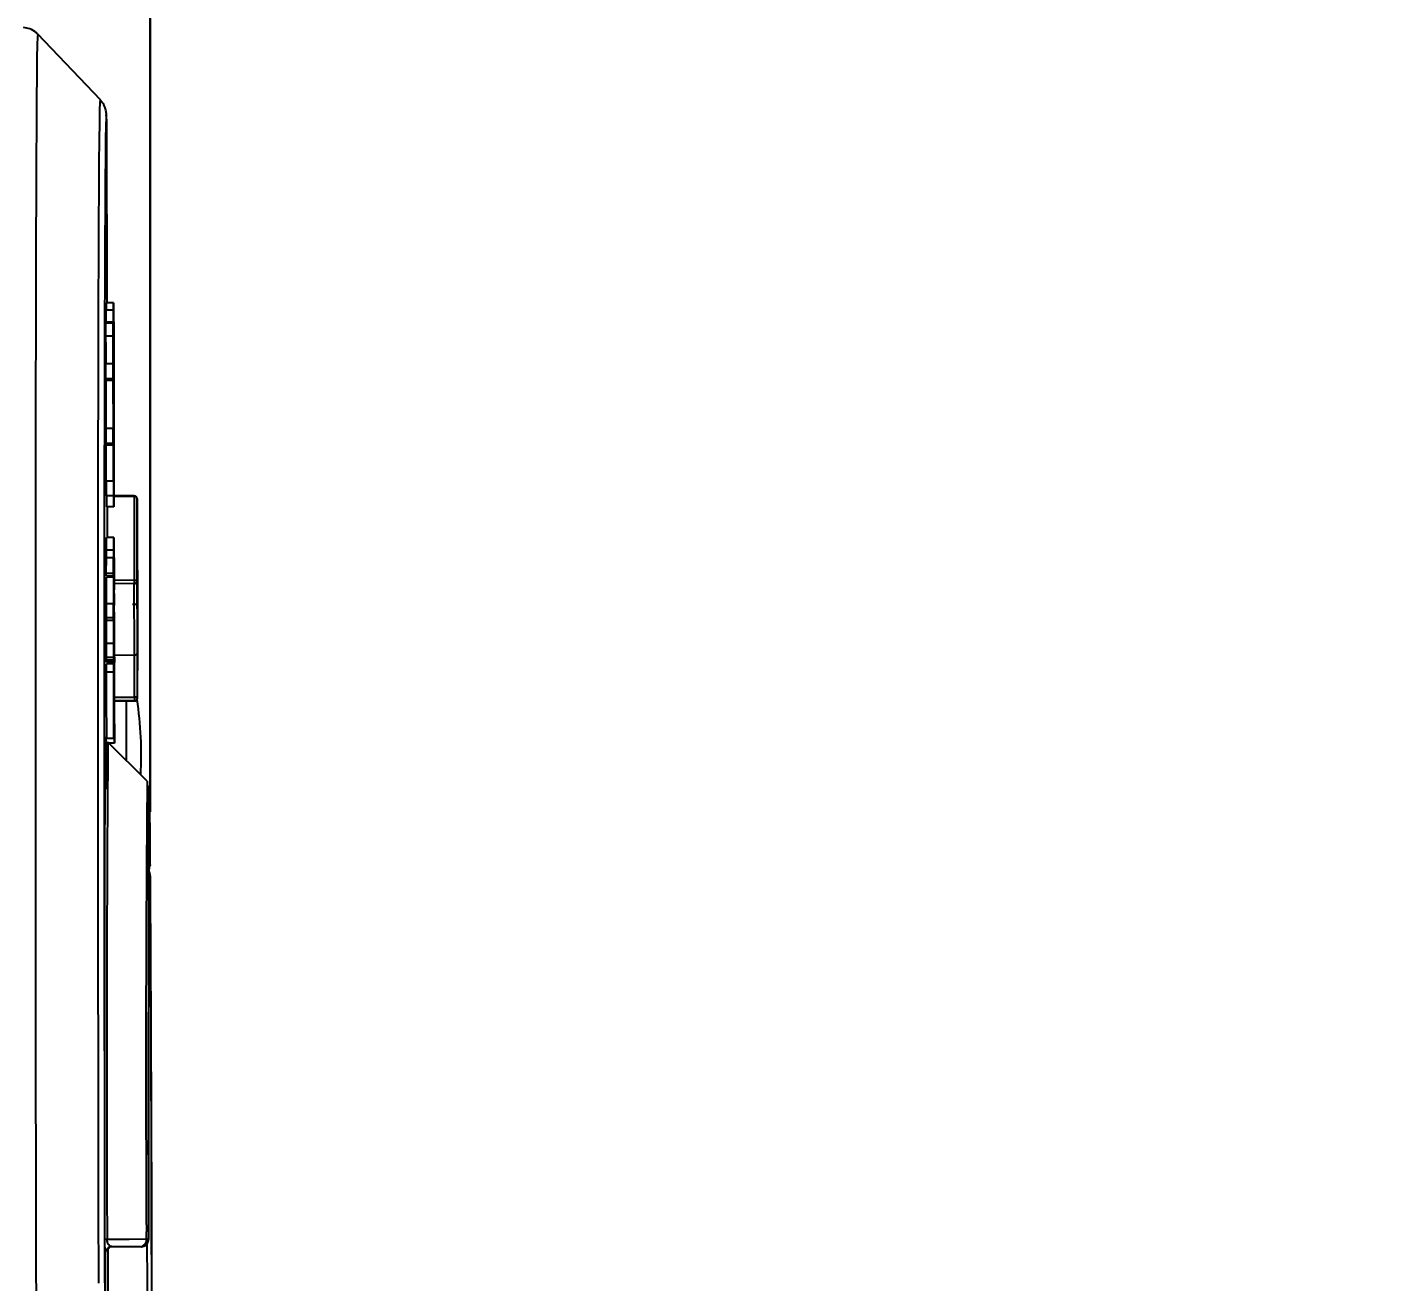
# Model space of a CAD drawing. Header units: millimetres. Extents: x 2384 to 4064, y 886 to 2074.
# Drawn here: x 3244.1 to 3339, y 1203.2 to 1289.9 of the extents above; entities that cross this region are included whole.
import ezdxf

# ---------------------------------------------------------------- set-up
doc = ezdxf.new("R2010")
doc.units = ezdxf.units.MM
doc.layers.add('AM_5', color=3, linetype='Continuous', lineweight=25)
doc.layers.add('标注', color=3, linetype='Continuous', lineweight=13)
doc.styles.add('SLDTEXTSTYLE1', font='txt.shx', dxfattribs={"width": 0.7, "bigfont": 'gbcbig.shx'})
doc.dimstyles.new('SLDDIMSTYLE12$0', dxfattribs={"dimtxt": 12, "dimasz": 10, "dimexe": 0, "dimexo": 0.0625, "dimgap": 0.875, "dimtad": 1, "dimdec": 1, "dimlfac": 1.8, "dimrnd": 1e-09, "dimzin": 12, "dimdsep": 46, "dimtxsty": 'SLDTEXTSTYLE1', "dimcen": 0.09, "dimdle": 8.16, "dimclrd": 3, "dimclre": 3, "dimadec": 0, "dimazin": 3, "dimtfac": 1, "dimtdec": 1, "dimtofl": 0, "dimtmove": 0, "dimatfit": 3, "dimfxl": 0, "dimfrac": 2, "dimtolj": 1, "dimlwd": 5, "dimlwe": 5, "dimarcsym": 0})

# ---------------------------------------------------------------- blocks, each defined once
blk = doc.blocks.new('*D77')
at = {"layer": 'Defpoints', "color": 0, "transparency": 16777216}
for p in [(3252.673, 1404.382), (3080.55, 1316.756), (3252.673, 1235.581)]:
    blk.add_point(p, dxfattribs=at)
at = {"layer": '标注', "color": 3, "lineweight": 5, "transparency": 16777216}
blk.add_line((3080.55, 1316.818), (3080.55, 1404.382), dxfattribs=at)
at = {"layer": '标注', "color": 3, "linetype": 'Continuous', "lineweight": 5, "transparency": 16777216}
for p, q in [((3090.55, 1404.382), (3242.673, 1404.382)), ((3252.673, 1235.643), (3252.673, 1404.382))]:
    blk.add_line(p, q, dxfattribs=at)
at = {"layer": '标注', "color": 3, "transparency": 16777216}
for points in [[(3090.55, 1406.048), (3090.55, 1402.715), (3080.55, 1404.382)], [(3242.673, 1406.048), (3242.673, 1402.715), (3252.673, 1404.382)]]:
    blk.add_solid(points, dxfattribs=at)
at = {"layer": '标注', "color": 0, "transparency": 16777216, "insert": (3166.611, 1410.257), "char_height": 10, "attachment_point": 5, "style": 'SLDTEXTSTYLE1'}
blk.add_mtext('\\A1;175', dxfattribs=at)
blk = doc.blocks.new('*D71')
at = {"layer": 'AM_5', "color": 3, "lineweight": 5, "transparency": 16777216}
blk.add_line((3252.62, 1234.962), (3252.62, 1403.773), dxfattribs=at)
at = {"layer": 'AM_5', "color": 3, "linetype": 'Continuous', "lineweight": 5, "transparency": 16777216}
for p, q in [((3262.62, 1403.773), (3423.605, 1403.773)), ((3433.605, 1237.471), (3433.605, 1403.773))]:
    blk.add_line(p, q, dxfattribs=at)
at = {"layer": 'AM_5', "color": 3, "transparency": 16777216}
for points in [[(3262.62, 1405.439), (3262.62, 1402.106), (3252.62, 1403.773)], [(3423.605, 1405.439), (3423.605, 1402.106), (3433.605, 1403.773)]]:
    blk.add_solid(points, dxfattribs=at)
at = {"layer": 'Defpoints', "color": 0, "transparency": 16777216}
for p in [(3433.605, 1403.773), (3433.605, 1237.408), (3252.62, 1234.9)]:
    blk.add_point(p, dxfattribs=at)
at = {"layer": 'AM_5', "color": 0, "transparency": 16777216, "insert": (3343.112, 1410.648), "char_height": 12, "attachment_point": 5, "style": 'SLDTEXTSTYLE1'}
blk.add_mtext('\\A1;195', dxfattribs=at)

msp = doc.modelspace()

# ---------------------------------------------------------------- linework, layer by layer
at = {"color": 7, "linetype": 'Continuous', "lineweight": 25}
for p, q in [((3249.193, 1284.869), (3244.861, 1289.418)), ((3249.662, 1270.838), (3249.64, 1283.144)), ((3249.606, 1270.837), (3249.607, 1270.838)), ((3250.106, 1270.838), (3249.606, 1270.837)), ((3249.607, 1270.322), (3249.606, 1270.837)), ((3250.107, 1270.839), (3249.607, 1270.838)), ((3250.106, 1270.838), (3250.107, 1270.839)), ((3250.107, 1270.839), (3250.113, 1268.222)), ((3249.595, 1269.492), (3249.596, 1270.322)), ((3250.096, 1270.323), (3249.596, 1270.322)), ((3250.095, 1269.493), (3250.096, 1270.323)), ((3249.581, 1268.528), (3249.582, 1269.423)), ((3250.082, 1269.423), (3249.582, 1269.423)), ((3250.095, 1269.493), (3249.595, 1269.492)), ((3250.081, 1268.529), (3250.082, 1269.423)), ((3250.117, 1268.863), (3250.111, 1268.863)), ((3250.116, 1267.905), (3250.117, 1268.863)), ((3250.081, 1268.529), (3249.581, 1268.528)), ((3250.112, 1266.051), (3250.113, 1266.881)), ((3249.579, 1265.589), (3249.58, 1266.611)), ((3250.08, 1266.612), (3249.58, 1266.611)), ((3250.079, 1265.59), (3250.08, 1266.612)), ((3250.084, 1266.295), (3250.087, 1266.232)), ((3250.089, 1266.233), (3250.102, 1266.174)), ((3250.079, 1265.59), (3249.579, 1265.589)), ((3249.58, 1265.462), (3249.579, 1265.589)), ((3250.08, 1265.463), (3249.58, 1265.462)), ((3249.595, 1262.144), (3249.588, 1265.462)), ((3250.08, 1265.463), (3250.079, 1265.59)), ((3250.088, 1265.657), (3250.084, 1265.72)), ((3250.095, 1262.02), (3250.088, 1265.657)), ((3250.103, 1265.6), (3250.09, 1265.658)), ((3250.09, 1265.658), (3250.097, 1262.021)), ((3250.103, 1265.6), (3250.09, 1265.6)), ((3250.1, 1265.279), (3250.091, 1265.279)), ((3250.096, 1265.277), (3250.091, 1265.277)), ((3250.095, 1264.511), (3250.096, 1265.277)), ((3250.1, 1264.513), (3250.1, 1265.279)), ((3250.11, 1262.09), (3250.103, 1265.6)), ((3250.106, 1264.898), (3250.111, 1262.474)), ((3250.095, 1264.511), (3250.092, 1264.511)), ((3250.111, 1264.326), (3250.107, 1264.326)), ((3250.11, 1263.303), (3250.111, 1264.326)), ((3250.115, 1264.008), (3250.117, 1264.009)), ((3250.118, 1264.009), (3250.124, 1264.012)), ((3250.11, 1263.303), (3250.109, 1263.303)), ((3250.111, 1263.112), (3250.11, 1263.303)), ((3250.111, 1263.112), (3250.11, 1263.112)), ((3250.118, 1263.434), (3250.115, 1263.433)), ((3250.126, 1263.437), (3250.12, 1263.435)), ((3249.588, 1261.122), (3249.589, 1262.144)), ((3250.089, 1262.145), (3249.589, 1262.144)), ((3250.088, 1261.123), (3250.089, 1262.145)), ((3250.107, 1262.025), (3250.11, 1262.09)), ((3250.088, 1261.123), (3249.588, 1261.122)), ((3249.588, 1260.994), (3249.588, 1261.122)), ((3250.088, 1260.995), (3250.088, 1261.123)), ((3250.091, 1261.955), (3250.095, 1262.02)), ((3250.096, 1261.446), (3250.093, 1261.38)), ((3250.097, 1262.021), (3250.1, 1262.022)), ((3250.1, 1262.022), (3250.097, 1262.022)), ((3250.111, 1261.516), (3250.098, 1261.446)), ((3250.102, 1262.023), (3250.105, 1262.024)), ((3250.124, 1261.457), (3250.123, 1260.626)), ((3250.088, 1260.995), (3249.588, 1260.994)), ((3250.103, 1259.404), (3250.102, 1258.51)), ((3250.135, 1259.737), (3250.134, 1258.97)), ((3250.102, 1258.51), (3249.602, 1258.509)), ((3249.619, 1257.494), (3249.617, 1258.509)), ((3250.12, 1258.325), (3250.119, 1257.495)), ((3250.119, 1257.495), (3249.619, 1257.494)), ((3249.635, 1256.734), (3249.632, 1257.494)), ((3251.535, 1257.489), (3250.133, 1257.487)), ((3251.535, 1257.455), (3250.133, 1257.452)), ((3250.135, 1256.735), (3249.635, 1256.734)), ((3249.689, 1254.62), (3249.686, 1256.734)), ((3250.135, 1256.863), (3250.135, 1256.735)), ((3251.759, 1252.357), (3251.735, 1257.289)), ((3249.618, 1253.725), (3249.619, 1254.62)), ((3250.119, 1254.621), (3249.619, 1254.62)), ((3250.118, 1253.726), (3250.119, 1254.621)), ((3251.734, 1254.888), (3251.739, 1253.834)), ((3251.734, 1254.692), (3251.734, 1254.888)), ((3251.738, 1253.875), (3251.734, 1254.692)), ((3250.118, 1253.726), (3249.618, 1253.725)), ((3250.126, 1252.963), (3250.127, 1253.794)), ((3250.127, 1253.794), (3250.129, 1253.348)), ((3251.733, 1253.947), (3251.737, 1253.244)), ((3251.733, 1253.751), (3251.733, 1253.947)), ((3251.737, 1253.048), (3251.733, 1253.751)), ((3251.737, 1253.244), (3251.738, 1253.875)), ((3251.739, 1253.834), (3251.737, 1252.066)), ((3251.738, 1253.834), (3251.739, 1253.834)), ((3249.605, 1252.123), (3249.606, 1253.21)), ((3250.106, 1253.21), (3249.606, 1253.21)), ((3250.105, 1252.124), (3250.106, 1253.21)), ((3250.129, 1252.709), (3250.126, 1252.963)), ((3250.138, 1248.305), (3250.129, 1252.709)), ((3250.131, 1252.709), (3250.135, 1250.731)), ((3251.732, 1253.265), (3251.736, 1252.5)), ((3251.732, 1253.069), (3251.732, 1253.265)), ((3251.737, 1252.066), (3251.732, 1253.069)), ((3251.736, 1253.244), (3251.737, 1253.244)), ((3251.736, 1252.5), (3251.737, 1253.048)), ((3251.74, 1251.559), (3251.743, 1253.131)), ((3251.744, 1252.893), (3251.742, 1251.322)), ((3251.742, 1252.893), (3251.744, 1252.893)), ((3251.743, 1253.131), (3251.744, 1252.893)), ((3250.105, 1252.124), (3249.605, 1252.123)), ((3249.606, 1251.932), (3249.605, 1252.123)), ((3250.106, 1251.933), (3249.606, 1251.932)), ((3250.115, 1251.873), (3249.615, 1251.872)), ((3249.619, 1250.017), (3249.615, 1251.872)), ((3250.106, 1251.933), (3250.105, 1252.124)), ((3250.115, 1251.873), (3250.11, 1252.167)), ((3250.12, 1249.703), (3250.115, 1251.873)), ((3250.117, 1251.874), (3250.127, 1247.151)), ((3250.146, 1252.332), (3250.131, 1252.332)), ((3250.146, 1251.119), (3250.146, 1252.332)), ((3250.148, 1251.671), (3251.527, 1251.673)), ((3251.735, 1252.5), (3251.736, 1252.5)), ((3251.738, 1251.973), (3251.74, 1251.559)), ((3251.738, 1251.776), (3251.738, 1251.973)), ((3251.743, 1250.712), (3251.738, 1251.776)), ((3251.786, 1251.618), (3251.74, 1251.618)), ((3250.146, 1251.119), (3250.134, 1251.119)), ((3250.147, 1250.992), (3250.134, 1250.992)), ((3250.135, 1250.731), (3250.146, 1250.736)), ((3250.146, 1250.736), (3250.135, 1250.736)), ((3250.147, 1250.992), (3250.146, 1251.119)), ((3251.527, 1251.42), (3250.147, 1251.418)), ((3251.551, 1246.488), (3251.527, 1251.42)), ((3251.727, 1251.562), (3251.751, 1246.629)), ((3251.739, 1251.559), (3251.74, 1251.559)), ((3251.74, 1251.322), (3251.742, 1251.322)), ((3251.742, 1251.322), (3251.744, 1250.908)), ((3251.742, 1250.908), (3251.744, 1250.908)), ((3251.744, 1250.908), (3251.743, 1250.712)), ((3251.751, 1249.161), (3251.753, 1250.929)), ((3251.753, 1250.929), (3251.754, 1250.722)), ((3251.754, 1250.722), (3251.753, 1249.461)), ((3251.753, 1250.722), (3251.754, 1250.722)), ((3249.608, 1249.059), (3249.609, 1250.017)), ((3250.109, 1250.018), (3249.609, 1250.017)), ((3250.108, 1249.06), (3250.109, 1250.018)), ((3250.144, 1250.16), (3250.136, 1250.157)), ((3250.136, 1250.157), (3250.139, 1248.753)), ((3250.147, 1249.906), (3250.137, 1249.906)), ((3250.149, 1250.481), (3250.147, 1249.906)), ((3251.411, 1249.995), (3251.786, 1249.996)), ((3251.755, 1249.781), (3251.752, 1248.841)), ((3251.753, 1249.44), (3251.756, 1250.453)), ((3251.754, 1249.781), (3251.755, 1249.781)), ((3251.755, 1250.288), (3251.756, 1250.288)), ((3251.755, 1249.761), (3251.755, 1249.781)), ((3251.755, 1248.365), (3251.755, 1249.761)), ((3251.756, 1250.453), (3251.756, 1250.288)), ((3251.756, 1250.288), (3251.756, 1248.779)), ((3251.756, 1248.758), (3251.758, 1250.019)), ((3251.759, 1249.812), (3251.756, 1248.045)), ((3251.757, 1249.812), (3251.759, 1249.812)), ((3251.758, 1250.019), (3251.759, 1249.812)), ((3250.108, 1249.06), (3249.608, 1249.059)), ((3249.609, 1248.868), (3249.608, 1249.059)), ((3250.109, 1248.868), (3249.609, 1248.868)), ((3249.625, 1247.274), (3249.622, 1248.868)), ((3250.109, 1248.868), (3250.108, 1249.06)), ((3250.113, 1249.7), (3250.12, 1249.703)), ((3250.121, 1249.129), (3250.114, 1249.126)), ((3250.125, 1247.023), (3250.121, 1249.129)), ((3250.131, 1248.877), (3250.131, 1249.58)), ((3250.139, 1248.753), (3250.15, 1248.757)), ((3250.15, 1248.757), (3250.139, 1248.757)), ((3251.751, 1249.461), (3251.753, 1249.461)), ((3251.751, 1249.44), (3251.753, 1249.44)), ((3251.752, 1248.841), (3251.751, 1249.161)), ((3251.753, 1249.461), (3251.753, 1249.44)), ((3251.755, 1248.779), (3251.756, 1248.779)), ((3251.755, 1248.758), (3251.756, 1248.758)), ((3251.756, 1248.779), (3251.756, 1248.758)), ((3251.76, 1249.595), (3251.765, 1248.541)), ((3251.76, 1249.399), (3251.76, 1249.595)), ((3251.764, 1248.582), (3251.76, 1249.399)), ((3250.142, 1246.391), (3250.139, 1247.986)), ((3250.147, 1248.181), (3250.14, 1248.179)), ((3250.14, 1248.179), (3250.144, 1246.456)), ((3250.151, 1247.864), (3250.141, 1247.864)), ((3250.148, 1248.177), (3250.147, 1248.181)), ((3250.153, 1248.567), (3250.151, 1247.864)), ((3251.756, 1248.045), (3251.755, 1248.365)), ((3251.758, 1247.972), (3251.762, 1247.207)), ((3251.758, 1247.776), (3251.758, 1247.972)), ((3251.759, 1248.654), (3251.763, 1247.952)), ((3251.759, 1248.458), (3251.759, 1248.654)), ((3251.762, 1247.755), (3251.759, 1248.458)), ((3251.761, 1247.952), (3251.763, 1247.952)), ((3251.765, 1248.541), (3251.762, 1246.773)), ((3251.763, 1247.952), (3251.764, 1248.582)), ((3251.763, 1248.541), (3251.765, 1248.541)), ((3251.766, 1248.313), (3251.767, 1248.065)), ((3251.767, 1247.124), (3251.766, 1248.313)), ((3251.766, 1248.065), (3251.767, 1248.065)), ((3251.767, 1248.065), (3251.768, 1246.928)), ((3249.617, 1246.316), (3249.618, 1247.274)), ((3250.118, 1247.275), (3249.618, 1247.274)), ((3250.117, 1246.317), (3250.118, 1247.275)), ((3250.122, 1247.021), (3250.125, 1247.023)), ((3250.127, 1247.151), (3250.13, 1246.705)), ((3251.762, 1246.773), (3251.758, 1247.776)), ((3251.76, 1247.207), (3251.762, 1247.207)), ((3251.762, 1247.207), (3251.762, 1247.755)), ((3251.762, 1246.928), (3251.768, 1246.928)), ((3251.804, 1246.906), (3251.762, 1246.905)), ((3251.768, 1246.928), (3251.769, 1246.659)), ((3251.769, 1246.659), (3251.77, 1247.424)), ((3251.772, 1247.187), (3251.769, 1245.419)), ((3251.77, 1247.424), (3251.772, 1247.187)), ((3251.77, 1247.187), (3251.772, 1247.187)), ((3250.117, 1246.317), (3249.617, 1246.316)), ((3249.618, 1246.125), (3249.617, 1246.316)), ((3250.118, 1246.126), (3249.618, 1246.125)), ((3249.628, 1246.001), (3249.628, 1246.125)), ((3250.128, 1246.002), (3249.628, 1246.001)), ((3250.118, 1246.126), (3250.117, 1246.317)), ((3250.127, 1246.449), (3250.122, 1246.447)), ((3250.128, 1246.002), (3250.127, 1246.449)), ((3250.13, 1246.705), (3250.128, 1246.002)), ((3250.14, 1245.943), (3250.142, 1246.391)), ((3250.141, 1245.688), (3250.14, 1245.943)), ((3250.144, 1246.456), (3250.156, 1246.46)), ((3250.156, 1246.46), (3250.144, 1246.46)), ((3250.16, 1246.27), (3250.157, 1245.631)), ((3250.199, 1246.485), (3251.551, 1246.488)), ((3251.767, 1246.08), (3251.768, 1245.853)), ((3251.769, 1245.419), (3251.767, 1245.936)), ((3251.769, 1246.463), (3251.768, 1246.752)), ((3251.768, 1246.659), (3251.769, 1246.659)), ((3251.768, 1245.853), (3251.769, 1246.463)), ((3249.621, 1245.296), (3249.622, 1245.871)), ((3250.121, 1245.297), (3249.621, 1245.296)), ((3250.122, 1245.872), (3249.622, 1245.871)), ((3250.121, 1245.297), (3250.122, 1245.872)), ((3250.134, 1244.791), (3250.135, 1245.43)), ((3250.137, 1245.75), (3250.137, 1245.047)), ((3250.141, 1245.688), (3250.137, 1245.688)), ((3250.157, 1245.631), (3250.137, 1245.631)), ((3250.143, 1245.625), (3250.137, 1245.625)), ((3250.143, 1245.625), (3250.144, 1245.689)), ((3250.151, 1243.52), (3250.143, 1245.625)), ((3250.154, 1245.885), (3250.146, 1245.882)), ((3251.767, 1245.853), (3251.768, 1245.853)), ((3250.127, 1243.639), (3250.137, 1243.579)), ((3250.139, 1243.58), (3250.151, 1243.52)), ((3250.152, 1243.561), (3251.558, 1243.563)), ((3251.56, 1243.309), (3250.153, 1243.307)), ((3250.153, 1243.304), (3251.56, 1243.306)), ((3251.561, 1243.309), (3251.56, 1243.309)), ((3250.138, 1242.941), (3250.129, 1243)), ((3250.153, 1242.883), (3250.141, 1242.941)), ((3250.132, 1241.533), (3250.132, 1240.702)), ((3250.144, 1241.729), (3250.143, 1240.962)), ((3250.16, 1241.417), (3250.16, 1240.395)), ((3250.132, 1240.702), (3249.632, 1240.702)), ((3252.429, 1237.763), (3249.717, 1240.465)), ((3250.16, 1240.395), (3249.788, 1240.394)), ((3250.143, 1240.962), (3250.132, 1240.962)), ((3252.427, 1237.76), (3252.429, 1237.763)), ((3252.626, 1231.978), (3252.627, 1234.22)), ((3252.626, 1231.978), (3252.61, 1231.852)), ((3252.648, 1231.226), (3252.648, 1228.985)), ((3252.374, 1206.103), (3252.374, 1206.607)), ((3249.741, 1205.483), (3249.894, 1205.595)), ((3252.211, 1205.609), (3252.22, 1205.613)), ((3252.522, 1206.073), (3252.53, 1206.076)), ((3249.536, 1205.073), (3249.518, 1205.065))]:
    msp.add_line(p, q, dxfattribs=at)
at = {"color": 7, "linetype": 'Continuous', "lineweight": 25, "flags": 128}
for points in [[(3244.862, 1289.418), (3244.86, 1289.418), (3244.843, 1289.224), (3244.826, 1288.677), (3244.811, 1287.78), (3244.796, 1286.536), (3244.782, 1284.949), (3244.769, 1283.028), (3244.757, 1280.779), (3244.746, 1278.211), (3244.736, 1275.336), (3244.727, 1272.165), (3244.72, 1268.711), (3244.713, 1264.988), (3244.708, 1261.012), (3244.704, 1256.798), (3244.701, 1252.365), (3244.7, 1247.729), (3244.7, 1242.911), (3244.701, 1237.93), (3244.703, 1232.806), (3244.707, 1227.561), (3244.712, 1222.216), (3244.718, 1216.792), (3244.725, 1211.313), (3244.733, 1205.8), (3244.743, 1200.276)], [(3249.076, 1203.051), (3249.067, 1208.401), (3249.06, 1213.728), (3249.053, 1219.009), (3249.048, 1224.223), (3249.044, 1229.346), (3249.042, 1234.357), (3249.04, 1239.235), (3249.04, 1243.957), (3249.041, 1248.504), (3249.043, 1252.857), (3249.047, 1256.996), (3249.052, 1260.905), (3249.058, 1264.566), (3249.065, 1267.963), (3249.073, 1271.082), (3249.083, 1273.91), (3249.093, 1276.434), (3249.105, 1278.644), (3249.117, 1280.53), (3249.13, 1282.084), (3249.145, 1283.3), (3249.16, 1284.171), (3249.176, 1284.695), (3249.192, 1284.87), (3249.193, 1284.869)], [(3249.603, 1283.832), (3249.589, 1283.645), (3249.573, 1283.093), (3249.558, 1282.185), (3249.543, 1280.924), (3249.53, 1279.317), (3249.518, 1277.37), (3249.506, 1275.091), (3249.496, 1272.492), (3249.486, 1269.584), (3249.478, 1266.38), (3249.471, 1262.893), (3249.466, 1259.14), (3249.461, 1255.138), (3249.458, 1250.903), (3249.456, 1246.456), (3249.455, 1241.815), (3249.456, 1237.002), (3249.458, 1232.038), (3249.461, 1226.945), (3249.466, 1221.747), (3249.472, 1216.465), (3249.478, 1211.124), (3249.487, 1205.747), (3249.496, 1200.359)], [(3249.64, 1283.144), (3249.623, 1283.67), (3249.605, 1283.837), (3249.603, 1283.832)], [(3251.527, 1251.673), (3251.566, 1251.671), (3251.603, 1251.665), (3251.638, 1251.655), (3251.668, 1251.641), (3251.693, 1251.624), (3251.712, 1251.605), (3251.723, 1251.584), (3251.727, 1251.562)], [(3251.771, 1251.536), (3251.769, 1251.45), (3251.768, 1251.42), (3251.768, 1251.42)], [(3249.511, 1206.121), (3249.507, 1209.732), (3249.503, 1213.282), (3249.501, 1216.736), (3249.5, 1220.064), (3249.5, 1223.234), (3249.501, 1226.216), (3249.504, 1228.982), (3249.508, 1231.507), (3249.513, 1233.768), (3249.519, 1235.743), (3249.526, 1237.413), (3249.535, 1238.763), (3249.544, 1239.781), (3249.554, 1240.458), (3249.565, 1240.785), (3249.576, 1240.762), (3249.588, 1240.387), (3249.601, 1239.665), (3249.614, 1238.602), (3249.627, 1237.208)], [(3252.627, 1234.22), (3252.614, 1235.58), (3252.601, 1236.572), (3252.588, 1237.183), (3252.577, 1237.408), (3252.565, 1237.244), (3252.555, 1236.691), (3252.545, 1235.758), (3252.537, 1234.453), (3252.53, 1232.793), (3252.523, 1230.796), (3252.518, 1228.484), (3252.515, 1225.884), (3252.513, 1223.026), (3252.512, 1219.941), (3252.512, 1216.666), (3252.514, 1213.236), (3252.517, 1209.692), (3252.522, 1206.073)], [(3252.745, 1175.057), (3252.75, 1177.315), (3252.754, 1179.865), (3252.756, 1182.68), (3252.757, 1185.726), (3252.757, 1188.97), (3252.755, 1192.375), (3252.752, 1195.902), (3252.748, 1199.511), (3252.742, 1203.16), (3252.735, 1206.81), (3252.727, 1210.417), (3252.718, 1213.941), (3252.708, 1217.343), (3252.697, 1220.583), (3252.686, 1223.624), (3252.674, 1226.433), (3252.661, 1228.976), (3252.648, 1231.226)], [(3252.648, 1228.985), (3252.66, 1226.902), (3252.671, 1224.552), (3252.682, 1221.963), (3252.693, 1219.163), (3252.703, 1216.183), (3252.712, 1213.057), (3252.721, 1209.82), (3252.728, 1206.507), (3252.734, 1203.157), (3252.74, 1199.807), (3252.744, 1196.493), (3252.746, 1193.254), (3252.748, 1190.124), (3252.748, 1187.141), (3252.747, 1184.336), (3252.745, 1181.741), (3252.742, 1179.385), (3252.737, 1177.295)], [(3249.659, 1206.093), (3251.18, 1206.098), (3252.374, 1206.103)], [(3249.544, 1201.068), (3249.544, 1201.217), (3249.543, 1201.835), (3249.541, 1202.454), (3249.54, 1203.073), (3249.539, 1203.692), (3249.538, 1204.311), (3249.537, 1204.929), (3249.536, 1205.547)], [(3249.733, 1200.681), (3249.732, 1201.448), (3249.726, 1204.851), (3249.725, 1205.467)], [(3252.023, 1205.572), (3250.899, 1205.569), (3250.017, 1205.566)], [(3252.449, 1200.255), (3252.444, 1203.156), (3252.439, 1205.794)]]:
    msp.add_lwpolyline(points, dxfattribs=at)
at = {"color": 7, "linetype": 'Continuous', "lineweight": 25}
for centre, radius, start, end in [((3248.14, 1283.141), 1.5, 0.09872, 1.46332), ((5624.705, 1251.181), 2373.178, 179.848529, 179.988109), ((3251.535, 1257.289), 0.2, 0.27867, 90.09849), ((3252.561, 1257.463), 1.026, 178.55289, 180.46692), ((3251.551, 1257.27), 0.186, 6.0839, 94.91755), ((5602.829, 1251.074), 2351.102, 179.848529, 179.988109), ((3305.803, 1251.656), 54.276, 179.98205, 180.24951), ((3298.484, 1252.318), 46.725, 179.9521, 181.10121), ((3251.552, 1251.598), 0.179, 262.10277, 348.50317), ((2650.223, 1248.381), 601.556, 359.536059, 0.30058), ((3251.576, 1246.665), 0.179, 262.10277, 348.50317), ((2460.769, 1243.012), 790.79, 0.039928, 0.251827), ((2408.251, 1242.922), 843.509, 0.039928, 0.251827), ((5218.578, 1243.092), 1967.603, 179.993795, 180.113105), ((5237.542, 1243.11), 1986.564, 179.994362, 180.112626), ((3251.605, 1243.334), 0.234, 48.77348, 101.52991), ((3274.417, 1243.528), 22.859, 179.91361, 180.54894), ((3251.559, 1243.509), 0.2, 270.08707, 0.07993), ((3227.525, 1239.597), 24.5, 356.74181, 8.9325), ((6018.728, 1218.576), 2769.098, 179.547097, 180.258305), ((5488.434, 1218.342), 2236.091, 179.502437, 180.300687), ((5468.135, 1216.632), 2215.63, 179.529309, 180.272985), ((3248.307, 1234.367), 4.298, 357.5452, 6.23459), ((3001.339, 1230.226), 251.294, 0.39955, 0.90225), ((3252.148, 1231.226), 0.5, 0.35633, 38.11251), ((3252.446, 1231.199), 0.204, 7.61896, 62.28189), ((3249.64, 1206.397), 0.305, 245.02419, 273.52047), ((3251.927, 1206.018), 0.456, 282.18371, 10.8145), ((3252.393, 1205.817), 0.287, 63.19188, 93.66199), ((3250.018, 1205.066), 0.5, 90.09857, 180.09888), ((3252.022, 1206.072), 0.5, 270.09857, 0.09888)]:
    msp.add_arc(centre, radius, start, end, dxfattribs=at)
for points, knots in [([(3244.867, 1289.391), (3244.829, 1289.437), (3244.69, 1289.605), (3244.342, 1289.81), (3244.023, 1289.848), (3243.874, 1289.866)], [0, 0, 0, 0, 0.166232, 0.609863, 1, 1, 1, 1]), ([(3249.64, 1283.18), (3249.637, 1283.291), (3249.627, 1283.623), (3249.622, 1283.813), (3249.598, 1284.021), (3249.57, 1284.191), (3249.494, 1284.416), (3249.383, 1284.655), (3249.251, 1284.788), (3249.197, 1284.842)], [0, 0, 0, 0, 0.2485, 0.738269, 0.854121, 0.911359, 0.944932, 0.977662, 1, 1, 1, 1]), ([(3250.105, 1265.409), (3250.106, 1265.861), (3250.107, 1266.765), (3250.109, 1267.907), (3250.109, 1269.374), (3250.107, 1270.348), (3250.106, 1270.838)], [0, 0, 0, 0, 0.280918, 0.561832, 0.779392, 1, 1, 1, 1]), ([(3250.096, 1270.323), (3250.097, 1269.765), (3250.098, 1268.847), (3250.101, 1267.569), (3250.103, 1266.489), (3250.104, 1265.769), (3250.105, 1265.409)], [0, 0, 0, 0, 0.339969, 0.559979, 0.77999, 1, 1, 1, 1]), ([(3250.082, 1269.423), (3250.083, 1268.825), (3250.085, 1267.757), (3250.088, 1266.699), (3250.089, 1266.233)], [0, 0, 0, 0, 0.5599448, 1, 1, 1, 1]), ([(3250.102, 1266.174), (3250.101, 1266.795), (3250.099, 1267.661), (3250.097, 1268.77), (3250.095, 1269.252), (3250.095, 1269.493)], [0, 0, 0, 0, 0.560105, 0.780141, 1, 1, 1, 1]), ([(3250.117, 1268.863), (3250.12, 1267.155), (3250.124, 1265), (3250.129, 1262.404), (3250.132, 1261.065), (3250.134, 1260.179), (3250.135, 1259.737)], [0, 0, 0, 0, 0.560048, 0.706751, 0.853452, 1, 1, 1, 1]), ([(3249.586, 1266.611), (3249.585, 1266.92), (3249.584, 1267.399), (3249.583, 1268.051), (3249.582, 1268.37), (3249.581, 1268.528)], [0, 0, 0, 0, 0.475486, 0.739141, 1, 1, 1, 1]), ([(3250.087, 1266.232), (3250.086, 1266.667), (3250.084, 1267.272), (3250.083, 1268.052), (3250.082, 1268.371), (3250.081, 1268.529)], [0, 0, 0, 0, 0.561218, 0.781778, 1, 1, 1, 1]), ([(3250.113, 1268.222), (3250.112, 1268.061), (3250.111, 1267.737), (3250.11, 1267.089), (3250.108, 1266.164), (3250.107, 1265.421), (3250.106, 1264.898)], [0, 0, 0, 0, 0.18574, 0.372605, 0.559486, 1, 1, 1, 1]), ([(3250.124, 1264.012), (3250.123, 1264.742), (3250.121, 1265.758), (3250.118, 1267.061), (3250.117, 1267.624), (3250.116, 1267.905)], [0, 0, 0, 0, 0.560211, 0.780295, 1, 1, 1, 1]), ([(3250.113, 1266.881), (3250.114, 1266.345), (3250.116, 1265.387), (3250.118, 1264.43), (3250.118, 1264.009)], [0, 0, 0, 0, 0.559997, 1, 1, 1, 1]), ([(3250.08, 1266.612), (3250.08, 1266.534), (3250.081, 1266.377), (3250.082, 1266.309), (3250.083, 1266.3), (3250.084, 1266.295)], [0, 0, 0, 0, 0.275466, 0.557059, 1, 1, 1, 1]), ([(3250.117, 1264.009), (3250.116, 1264.394), (3250.114, 1265.082), (3250.113, 1265.755), (3250.112, 1266.051)], [0, 0, 0, 0, 0.56079, 1, 1, 1, 1]), ([(3250.083, 1265.711), (3250.082, 1265.718), (3250.081, 1265.735), (3250.08, 1265.56), (3250.08, 1265.463)], [0, 0, 0, 0, 0.440713, 1, 1, 1, 1]), ([(3250.096, 1265.277), (3250.096, 1264.972), (3250.097, 1264.362), (3250.1, 1263.279), (3250.101, 1262.499), (3250.102, 1262.023)], [0, 0, 0, 0, 0.2796657, 0.5597908, 1, 1, 1, 1]), ([(3250.1, 1265.279), (3250.102, 1264.672), (3250.104, 1263.588), (3250.106, 1262.502), (3250.107, 1262.025)], [0, 0, 0, 0, 0.559999, 1, 1, 1, 1]), ([(3250.1, 1262.022), (3250.099, 1262.49), (3250.098, 1263.141), (3250.096, 1263.977), (3250.095, 1264.333), (3250.095, 1264.511)], [0, 0, 0, 0, 0.560518, 0.780756, 1, 1, 1, 1]), ([(3250.105, 1262.024), (3250.104, 1262.492), (3250.103, 1263.143), (3250.101, 1263.979), (3250.1, 1264.335), (3250.1, 1264.513)], [0, 0, 0, 0, 0.560518, 0.780756, 1, 1, 1, 1]), ([(3250.111, 1264.326), (3250.111, 1264.244), (3250.112, 1264.079), (3250.113, 1264.005), (3250.114, 1264.009), (3250.114, 1264.012)], [0, 0, 0, 0, 0.351455, 0.707205, 1, 1, 1, 1]), ([(3250.115, 1263.433), (3250.114, 1263.43), (3250.113, 1263.425), (3250.112, 1263.208), (3250.111, 1263.112)], [0, 0, 0, 0, 0.561257, 1, 1, 1, 1]), ([(3250.123, 1260.626), (3250.122, 1261.152), (3250.121, 1262.092), (3250.119, 1263.024), (3250.118, 1263.434)], [0, 0, 0, 0, 0.559774, 1, 1, 1, 1]), ([(3250.12, 1263.435), (3250.12, 1263.064), (3250.122, 1262.402), (3250.123, 1261.745), (3250.124, 1261.457)], [0, 0, 0, 0, 0.56022, 1, 1, 1, 1]), ([(3250.134, 1258.97), (3250.133, 1259.805), (3250.13, 1261.298), (3250.127, 1262.783), (3250.126, 1263.437)], [0, 0, 0, 0, 0.559723, 1, 1, 1, 1]), ([(3250.089, 1262.145), (3250.089, 1262.11), (3250.089, 1262.04), (3250.089, 1261.975), (3250.09, 1261.942), (3250.09, 1261.948), (3250.091, 1261.951)], [0, 0, 0, 0, 0.174111, 0.350226, 0.702009, 1, 1, 1, 1]), ([(3250.111, 1262.474), (3250.114, 1262.035), (3250.118, 1261.158), (3250.127, 1259.289), (3250.132, 1257.783), (3250.135, 1256.863)], [0, 0, 0, 0, 0.27997, 0.560116, 1, 1, 1, 1]), ([(3250.093, 1261.38), (3250.092, 1261.361), (3250.09, 1261.328), (3250.089, 1261.097), (3250.088, 1260.995)], [0, 0, 0, 0, 0.561121, 1, 1, 1, 1]), ([(3250.102, 1258.51), (3250.101, 1259.06), (3250.099, 1260.044), (3250.097, 1261.017), (3250.096, 1261.446)], [0, 0, 0, 0, 0.559714, 1, 1, 1, 1]), ([(3250.098, 1261.446), (3250.099, 1261.061), (3250.101, 1260.374), (3250.102, 1259.7), (3250.103, 1259.404)], [0, 0, 0, 0, 0.560513, 1, 1, 1, 1]), ([(3250.119, 1257.495), (3250.118, 1258.247), (3250.115, 1259.59), (3250.112, 1260.927), (3250.111, 1261.516)], [0, 0, 0, 0, 0.559835, 1, 1, 1, 1]), ([(3250.135, 1256.735), (3250.131, 1257.749), (3250.124, 1259.56), (3250.116, 1261.007), (3250.113, 1261.644)], [0, 0, 0, 0, 0.559981, 1, 1, 1, 1]), ([(3250.113, 1261.644), (3250.114, 1261.267), (3250.115, 1260.647), (3250.117, 1259.784), (3250.118, 1259.054), (3250.119, 1258.568), (3250.12, 1258.325)], [0, 0, 0, 0, 0.340013, 0.560022, 0.780028, 1, 1, 1, 1]), ([(3249.602, 1258.509), (3249.601, 1259.06), (3249.6, 1259.892), (3249.598, 1260.716), (3249.597, 1260.994)], [0, 0, 0, 0, 0.661577, 1, 1, 1, 1]), ([(3250.119, 1254.621), (3250.12, 1254.083), (3250.122, 1253.006), (3250.126, 1251.093), (3250.129, 1249.718), (3250.131, 1248.877)], [0, 0, 0, 0, 0.279869, 0.559918, 1, 1, 1, 1]), ([(3249.62, 1253.21), (3249.62, 1253.217), (3249.619, 1253.315), (3249.619, 1253.454), (3249.619, 1253.612), (3249.618, 1253.681), (3249.618, 1253.72), (3249.618, 1253.728), (3249.618, 1253.726), (3249.618, 1253.725)], [0, 0, 0, 0, 0.04129, 0.519711, 0.759657, 0.878914, 0.941307, 0.968833, 1, 1, 1, 1]), ([(3250.137, 1245.047), (3250.135, 1245.779), (3250.132, 1247.243), (3250.128, 1249.425), (3250.124, 1251.245), (3250.121, 1252.513), (3250.12, 1253.146), (3250.119, 1253.456), (3250.119, 1253.613), (3250.118, 1253.682), (3250.118, 1253.721), (3250.118, 1253.729), (3250.118, 1253.727), (3250.118, 1253.726)], [0, 0, 0, 0, 0.249929, 0.499934, 0.74994, 0.87494, 0.937439, 0.968658, 0.984316, 0.992098, 0.99617, 0.997966, 1, 1, 1, 1]), ([(3250.106, 1253.21), (3250.106, 1253.176), (3250.106, 1253.107), (3250.107, 1253.003), (3250.108, 1252.895), (3250.109, 1252.759), (3250.113, 1252.617), (3250.116, 1252.498), (3250.118, 1252.29), (3250.118, 1252.226), (3250.119, 1252.175), (3250.119, 1252.142), (3250.119, 1252.107), (3250.119, 1252.073), (3250.119, 1252.036), (3250.118, 1251.991), (3250.118, 1251.932), (3250.118, 1251.896), (3250.117, 1251.874)], [0, 0, 0, 0, 0.023224, 0.046795, 0.093507, 0.187123, 0.374543, 0.749392, 0.811774, 0.835286, 0.847382, 0.853304, 0.858912, 0.871473, 0.884325, 0.90349, 0.938093, 1, 1, 1, 1]), ([(3250.129, 1253.348), (3250.133, 1253.328), (3250.139, 1253.293), (3250.146, 1252.849), (3250.149, 1252.653)], [0, 0, 0, 0, 0.560581, 1, 1, 1, 1]), ([(3250.146, 1252.332), (3250.143, 1252.464), (3250.138, 1252.698), (3250.133, 1252.706), (3250.131, 1252.709)], [0, 0, 0, 0, 0.559786, 1, 1, 1, 1]), ([(3250.149, 1252.653), (3250.149, 1252.36), (3250.148, 1251.837), (3250.147, 1251.25), (3250.147, 1250.992)], [0, 0, 0, 0, 0.559921, 1, 1, 1, 1]), ([(3250.108, 1252.175), (3250.108, 1252.181), (3250.107, 1252.205), (3250.107, 1252.046), (3250.106, 1251.933)], [0, 0, 0, 0, 0.287893, 1, 1, 1, 1]), ([(3251.746, 1251.373), (3251.746, 1251.575), (3251.746, 1251.827), (3251.747, 1251.938), (3251.748, 1251.932), (3251.749, 1251.856), (3251.749, 1251.762), (3251.75, 1251.714)], [0, 0, 0, 0, 0.499133, 0.624424, 0.749622, 0.874708, 1, 1, 1, 1]), ([(3251.749, 1251.518), (3251.749, 1251.549), (3251.749, 1251.612), (3251.748, 1251.63), (3251.747, 1251.488), (3251.747, 1251.271), (3251.747, 1251.125)], [0, 0, 0, 0, 0.124691, 0.249737, 0.498265, 1, 1, 1, 1]), ([(3251.75, 1251.714), (3251.75, 1251.66), (3251.75, 1251.552), (3251.751, 1251.346), (3251.751, 1251.128), (3251.752, 1250.706), (3251.751, 1250.439), (3251.751, 1250.226)], [0, 0, 0, 0, 0.125329, 0.250449, 0.375699, 0.501004, 1, 1, 1, 1]), ([(3250.146, 1250.736), (3250.147, 1250.733), (3250.148, 1250.727), (3250.148, 1250.708), (3250.149, 1250.651), (3250.149, 1250.631), (3250.149, 1250.612), (3250.149, 1250.596), (3250.149, 1250.581), (3250.149, 1250.532), (3250.149, 1250.505), (3250.149, 1250.481)], [0, 0, 0, 0, 0.419607, 0.748833, 0.780193, 0.811936, 0.828091, 0.843719, 0.85893, 0.874541, 1, 1, 1, 1]), ([(3251.747, 1249.905), (3251.747, 1249.959), (3251.746, 1250.066), (3251.746, 1250.269), (3251.745, 1250.484), (3251.745, 1250.9), (3251.745, 1251.163), (3251.746, 1251.373)], [0, 0, 0, 0, 0.125297, 0.250413, 0.375603, 0.500878, 1, 1, 1, 1]), ([(3251.747, 1251.125), (3251.747, 1250.982), (3251.746, 1250.768), (3251.746, 1250.431), (3251.747, 1250.223), (3251.747, 1250.142), (3251.747, 1250.102)], [0, 0, 0, 0, 0.501886, 0.750204, 0.875265, 1, 1, 1, 1]), ([(3251.75, 1250.474), (3251.75, 1250.62), (3251.751, 1250.838), (3251.75, 1251.183), (3251.75, 1251.394), (3251.75, 1251.477), (3251.749, 1251.518)], [0, 0, 0, 0, 0.501698, 0.750126, 0.875254, 1, 1, 1, 1]), ([(3250.109, 1250.018), (3250.109, 1249.993), (3250.109, 1249.944), (3250.109, 1249.867), (3250.11, 1249.809), (3250.111, 1249.7), (3250.111, 1249.687), (3250.112, 1249.692), (3250.112, 1249.693)], [0, 0, 0, 0, 0.085163, 0.169262, 0.254222, 0.33893, 0.904973, 1, 1, 1, 1]), ([(3250.147, 1249.906), (3250.147, 1249.996), (3250.146, 1250.157), (3250.145, 1250.159), (3250.144, 1250.16)], [0, 0, 0, 0, 0.557298, 1, 1, 1, 1]), ([(3251.747, 1250.102), (3251.748, 1250.07), (3251.748, 1250.007), (3251.749, 1249.981), (3251.749, 1250.11), (3251.75, 1250.328), (3251.75, 1250.474)], [0, 0, 0, 0, 0.12479, 0.249939, 0.498148, 1, 1, 1, 1]), ([(3251.751, 1250.226), (3251.751, 1250.025), (3251.75, 1249.773), (3251.749, 1249.672), (3251.749, 1249.685), (3251.748, 1249.763), (3251.747, 1249.858), (3251.747, 1249.905)], [0, 0, 0, 0, 0.498982, 0.624271, 0.749515, 0.874666, 1, 1, 1, 1]), ([(3250.114, 1249.126), (3250.113, 1249.127), (3250.111, 1249.129), (3250.11, 1248.948), (3250.109, 1248.868)], [0, 0, 0, 0, 0.561133, 1, 1, 1, 1]), ([(3250.131, 1249.58), (3250.132, 1249.309), (3250.135, 1248.824), (3250.137, 1248.464), (3250.138, 1248.305)], [0, 0, 0, 0, 0.558722, 1, 1, 1, 1]), ([(3250.15, 1248.757), (3250.15, 1248.76), (3250.151, 1248.763), (3250.152, 1248.687), (3250.153, 1248.653), (3250.153, 1248.628), (3250.153, 1248.595), (3250.153, 1248.576), (3250.153, 1248.567)], [0, 0, 0, 0, 0.749014, 0.873983, 0.905501, 0.93786, 0.967482, 1, 1, 1, 1]), ([(3250.139, 1247.986), (3250.137, 1248.15), (3250.135, 1248.441), (3250.132, 1248.567), (3250.131, 1248.622)], [0, 0, 0, 0, 0.560779, 1, 1, 1, 1]), ([(3250.131, 1248.622), (3250.132, 1248.083), (3250.134, 1247.122), (3250.136, 1246.169), (3250.137, 1245.75)], [0, 0, 0, 0, 0.560115, 1, 1, 1, 1]), ([(3250.151, 1247.864), (3250.151, 1247.945), (3250.15, 1248.107), (3250.149, 1248.15), (3250.149, 1248.171)], [0, 0, 0, 0, 0.498279, 1, 1, 1, 1]), ([(3250.118, 1247.275), (3250.118, 1247.248), (3250.118, 1247.193), (3250.118, 1247.108), (3250.119, 1247.047), (3250.12, 1247.012), (3250.12, 1247.018), (3250.121, 1247.02)], [0, 0, 0, 0, 0.087887, 0.176307, 0.352186, 0.704501, 1, 1, 1, 1]), ([(3251.767, 1245.936), (3251.766, 1246.021), (3251.765, 1246.192), (3251.765, 1246.51), (3251.764, 1246.801), (3251.764, 1246.934), (3251.765, 1247)], [0, 0, 0, 0, 0.280748, 0.559845, 0.779251, 1, 1, 1, 1]), ([(3251.765, 1247), (3251.765, 1247.056), (3251.765, 1247.168), (3251.765, 1247.23), (3251.766, 1247.211), (3251.767, 1247.153), (3251.767, 1247.124)], [0, 0, 0, 0, 0.2803705, 0.5592157, 0.7797153, 1, 1, 1, 1]), ([(3251.768, 1246.752), (3251.767, 1246.794), (3251.767, 1246.876), (3251.766, 1246.923), (3251.766, 1246.866), (3251.766, 1246.797), (3251.766, 1246.763)], [0, 0, 0, 0, 0.280414, 0.55968, 0.779182, 1, 1, 1, 1]), ([(3250.122, 1246.447), (3250.121, 1246.447), (3250.119, 1246.448), (3250.118, 1246.224), (3250.118, 1246.126)], [0, 0, 0, 0, 0.562025, 1, 1, 1, 1]), ([(3250.156, 1246.46), (3250.157, 1246.465), (3250.158, 1246.471), (3250.159, 1246.393), (3250.159, 1246.369), (3250.159, 1246.347), (3250.16, 1246.324), (3250.16, 1246.299), (3250.16, 1246.282), (3250.16, 1246.27)], [0, 0, 0, 0, 0.748872, 0.853744, 0.894502, 0.937761, 0.953338, 0.967681, 1, 1, 1, 1]), ([(3251.766, 1246.763), (3251.766, 1246.706), (3251.766, 1246.592), (3251.766, 1246.31), (3251.767, 1246.168), (3251.767, 1246.08)], [0, 0, 0, 0, 0.280741, 0.559569, 1, 1, 1, 1]), ([(3249.632, 1240.702), (3249.63, 1241.569), (3249.627, 1242.777), (3249.624, 1244.315), (3249.622, 1244.969), (3249.621, 1245.296)], [0, 0, 0, 0, 0.560163, 0.780247, 1, 1, 1, 1]), ([(3250.132, 1240.702), (3250.13, 1241.57), (3250.127, 1242.778), (3250.124, 1244.316), (3250.122, 1244.97), (3250.121, 1245.297)], [0, 0, 0, 0, 0.560163, 0.780247, 1, 1, 1, 1]), ([(3250.122, 1245.872), (3250.123, 1245.452), (3250.125, 1244.701), (3250.126, 1243.963), (3250.127, 1243.639)], [0, 0, 0, 0, 0.559766, 1, 1, 1, 1]), ([(3250.135, 1245.43), (3250.136, 1245.078), (3250.137, 1244.449), (3250.138, 1243.845), (3250.139, 1243.58)], [0, 0, 0, 0, 0.5595342, 1, 1, 1, 1]), ([(3250.146, 1245.882), (3250.145, 1245.877), (3250.143, 1245.868), (3250.142, 1245.743), (3250.141, 1245.688)], [0, 0, 0, 0, 0.560069, 1, 1, 1, 1]), ([(3250.144, 1245.689), (3250.147, 1244.884), (3250.151, 1243.763), (3250.157, 1242.329), (3250.159, 1241.721), (3250.16, 1241.417)], [0, 0, 0, 0, 0.560075, 0.780101, 1, 1, 1, 1]), ([(3250.157, 1245.631), (3250.157, 1245.689), (3250.156, 1245.807), (3250.155, 1245.872), (3250.154, 1245.88), (3250.154, 1245.885)], [0, 0, 0, 0, 0.278373, 0.558839, 1, 1, 1, 1]), ([(3250.137, 1243.579), (3250.136, 1243.807), (3250.135, 1244.215), (3250.134, 1244.615), (3250.134, 1244.791)], [0, 0, 0, 0, 0.560026, 1, 1, 1, 1]), ([(3250.129, 1243), (3250.129, 1242.72), (3250.131, 1242.22), (3250.132, 1241.743), (3250.132, 1241.533)], [0, 0, 0, 0, 0.5603877, 1, 1, 1, 1]), ([(3250.143, 1240.962), (3250.142, 1241.339), (3250.141, 1242.012), (3250.139, 1242.657), (3250.138, 1242.941)], [0, 0, 0, 0, 0.559614, 1, 1, 1, 1]), ([(3250.141, 1242.941), (3250.141, 1242.712), (3250.142, 1242.303), (3250.143, 1241.904), (3250.144, 1241.729)], [0, 0, 0, 0, 0.56011, 1, 1, 1, 1]), ([(3250.16, 1240.395), (3250.159, 1240.875), (3250.157, 1241.734), (3250.154, 1242.531), (3250.153, 1242.883)], [0, 0, 0, 0, 0.559468, 1, 1, 1, 1]), ([(3249.518, 1205.065), (3249.517, 1205.076), (3249.516, 1205.099), (3249.514, 1205.29), (3249.513, 1205.571), (3249.512, 1205.872), (3249.511, 1206.038), (3249.511, 1206.121)], [0, 0, 0, 0, 0.250231, 0.50003, 0.749173, 0.874662, 1, 1, 1, 1]), ([(3250.017, 1205.566), (3249.976, 1205.571), (3249.895, 1205.581), (3249.799, 1205.658), (3249.731, 1205.758), (3249.691, 1205.849), (3249.667, 1205.945), (3249.658, 1206.029), (3249.659, 1206.072), (3249.659, 1206.093)], [0, 0, 0, 0, 0.2865456, 0.5610687, 0.6891901, 0.8054766, 0.906505, 0.9531764, 1, 1, 1, 1]), ([(3249.647, 1205.387), (3249.672, 1205.415), (3249.723, 1205.471), (3249.785, 1205.505), (3249.817, 1205.521)], [0, 0, 0, 0, 0.500444, 1, 1, 1, 1]), ([(3252.243, 1205.623), (3252.284, 1205.646), (3252.37, 1205.696), (3252.456, 1205.803), (3252.518, 1205.931), (3252.526, 1206.022), (3252.53, 1206.076)], [0, 0, 0, 0, 0.23356, 0.498754, 0.70532, 1, 1, 1, 1])]:
    msp.add_open_spline(points, degree=3, knots=knots, dxfattribs=at)
msp.add_open_spline([(3249.536, 1205.073), (3249.541, 1205.13), (3249.551, 1205.244), (3249.615, 1205.34), (3249.647, 1205.387)], degree=3, dxfattribs=at)

# ---------------------------------------------------------------- dimensions: what is measured, and where the dimension line sits
at = {"layer": 'AM_5'}
dim = msp.add_linear_dim(base=(3433.605, 1403.773), p1=(3252.62, 1234.9), p2=(3433.605, 1237.408), text='195', dimstyle='SLDDIMSTYLE12$0', override={"dimlfac": 1, "dimpost": ''}, dxfattribs=at)
dim.commit()
dim.dimension.update_dxf_attribs({"geometry": '*D71', "text_midpoint": (3343.112, 1410.648)})
at = {"layer": '标注'}
dim = msp.add_linear_dim(base=(3252.673, 1404.382), p1=(3080.55, 1316.756), p2=(3252.673, 1235.581), text='175', dimstyle='SLDDIMSTYLE12$0', override={"dimtxt": 10, "dimtdec": 3, "dimtzin": 0}, dxfattribs=at)
dim.commit()
dim.dimension.update_dxf_attribs({"geometry": '*D77', "text_midpoint": (3166.611, 1410.257)})

doc.saveas('drawing.dxf')
